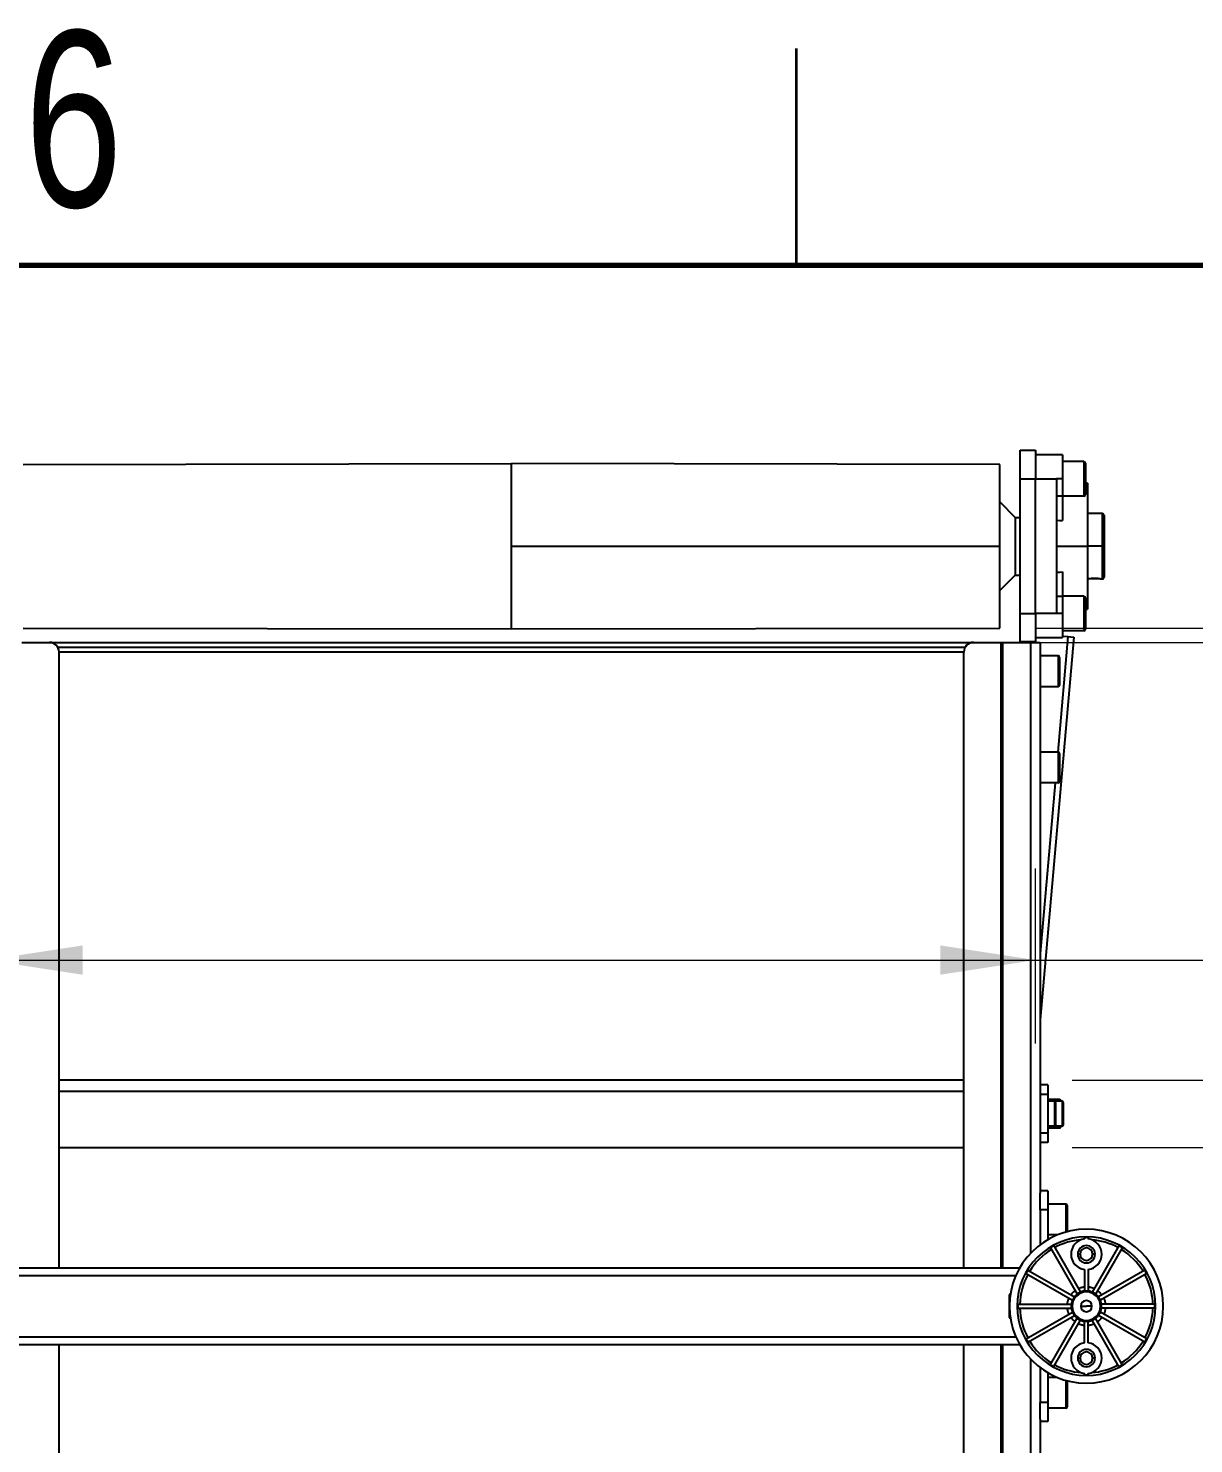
# Model space of a CAD drawing. Header units: millimetres. Extents: x 2 to 418, y 2 to 295.
# Drawn here: x 133.37 to 173.78, y 246.16 to 295.2 of the extents above; entities that cross this region are included whole.
import ezdxf

# ---------------------------------------------------------------- set-up
doc = ezdxf.new("R2010")
doc.units = ezdxf.units.MM
doc.styles.add('SLDTEXTSTYLE0', font='TXT', dxfattribs={"width": 0.75})
doc.dimstyles.new('SLDDIMSTYLE0', dxfattribs={"dimtxt": 3.175, "dimasz": 3.302, "dimexe": 0, "dimexo": 0.0625, "dimgap": 0.79375, "dimtad": 0, "dimtih": 1, "dimtoh": 1, "dimlfac": 15, "dimrnd": 1e-09, "dimzin": 4, "dimdsep": 46, "dimtxsty": 'SLDTEXTSTYLE0', "dimsah": 1, "dimcen": 0.09, "dimadec": 0, "dimazin": 1, "dimtfac": 1, "dimtmove": 0, "dimatfit": 0, "dimfxl": 0, "dimfrac": 2, "dimtolj": 1, "dimtzin": 12, "dimarcsym": 0})
doc.dimstyles.new('SLDDIMSTYLE1', dxfattribs={"dimtxt": 3.175, "dimasz": 3.302, "dimexe": 0, "dimexo": 0.0625, "dimgap": 0.79375, "dimtad": 0, "dimtih": 1, "dimtoh": 1, "dimlfac": 15, "dimrnd": 1e-09, "dimzin": 4, "dimdsep": 46, "dimtxsty": 'SLDTEXTSTYLE0', "dimsah": 1, "dimcen": 0.09, "dimadec": 0, "dimazin": 1, "dimtfac": 1, "dimtofl": 0, "dimtmove": 0, "dimatfit": 3, "dimfxl": 0, "dimfrac": 2, "dimtolj": 1, "dimtzin": 12, "dimarcsym": 0})

# ---------------------------------------------------------------- blocks, each defined once
blk = doc.blocks.new('_D_6')
at = {"color": 7, "linetype": 'Continuous', "lineweight": 0}
for p, q in [((131.955, 260.027), (131.955, 266.092)), ((168.288, 260.027), (168.288, 266.092)), ((131.955, 262.917), (168.288, 262.917)), ((168.288, 262.917), (185.746, 262.917))]:
    blk.add_line(p, q, dxfattribs=at)
at = {"color": 7, "linetype": 'Continuous', "lineweight": 18}
for points in [[(131.955, 262.917), (135.257, 262.409), (135.257, 263.425)], [(168.288, 262.917), (164.986, 263.425), (164.986, 262.409)]]:
    blk.add_solid(points, dxfattribs=at)
at = {"color": 7, "linetype": 'Continuous', "lineweight": 18, "insert": (185.746, 264.49), "char_height": 3.175, "attachment_point": 1, "style": 'SLDTEXTSTYLE0'}
blk.add_mtext('545.00', dxfattribs=at)
blk = doc.blocks.new('_D_7')
at = {"color": 7, "linetype": 'Continuous', "lineweight": 0}
for p, q in [((178.275, 258.757), (178.275, 265.107)), ((169.558, 258.757), (181.45, 258.757)), ((169.558, 256.424), (181.45, 256.424)), ((178.275, 250.022), (178.275, 256.424)), ((184.625, 250.022), (178.275, 250.022))]:
    blk.add_line(p, q, dxfattribs=at)
at = {"color": 7, "linetype": 'Continuous', "lineweight": 18}
for points in [[(178.275, 258.757), (178.783, 262.059), (177.767, 262.059)], [(178.275, 256.424), (177.767, 253.122), (178.783, 253.122)]]:
    blk.add_solid(points, dxfattribs=at)
at = {"color": 7, "linetype": 'Continuous', "lineweight": 18, "insert": (184.625, 251.594), "char_height": 3.175, "attachment_point": 1, "style": 'SLDTEXTSTYLE0'}
blk.add_mtext('35.00', dxfattribs=at)
blk = doc.blocks.new('_D_8')
at = {"color": 7, "linetype": 'Continuous', "lineweight": 0}
for p, q in [((169.558, 256.424), (201.759, 256.424)), ((198.584, 256.424), (198.584, 237.705)), ((198.584, 218.757), (198.584, 232.665)), ((169.558, 218.757), (201.759, 218.757))]:
    blk.add_line(p, q, dxfattribs=at)
at = {"color": 7, "linetype": 'Continuous', "lineweight": 18}
for points in [[(198.584, 256.424), (198.076, 253.122), (199.092, 253.122)], [(198.584, 218.757), (199.092, 222.059), (198.076, 222.059)]]:
    blk.add_solid(points, dxfattribs=at)
at = {"color": 7, "linetype": 'Continuous', "lineweight": 18, "insert": (192.133, 236.757), "char_height": 3.175, "attachment_point": 1, "style": 'SLDTEXTSTYLE0'}
blk.add_mtext('565.00', dxfattribs=at)
blk = doc.blocks.new('_D_17')
at = {"color": 7, "linetype": 'Continuous', "lineweight": 0}
for p, q in [((198.584, 273.924), (198.584, 280.274)), ((169.392, 273.924), (201.759, 273.924)), ((169.558, 258.757), (201.759, 258.757)), ((198.584, 258.757), (198.584, 252.407))]:
    blk.add_line(p, q, dxfattribs=at)
at = {"color": 7, "linetype": 'Continuous', "lineweight": 18}
for points in [[(198.584, 273.924), (199.092, 277.226), (198.076, 277.226)], [(198.584, 258.757), (198.076, 255.455), (199.092, 255.455)]]:
    blk.add_solid(points, dxfattribs=at)
at = {"color": 7, "linetype": 'Continuous', "lineweight": 18, "insert": (192.133, 270.533), "char_height": 3.175, "attachment_point": 1, "style": 'SLDTEXTSTYLE0'}
blk.add_mtext('227.50', dxfattribs=at)
blk = doc.blocks.new('_D_18')
at = {"color": 7, "linetype": 'Continuous', "lineweight": 0}
for p, q in [((182.462, 280.881), (176.112, 280.881)), ((176.112, 280.881), (176.112, 274.424)), ((168.325, 274.424), (179.287, 274.424)), ((167.407, 273.924), (179.287, 273.924)), ((176.112, 273.924), (176.112, 267.574))]:
    blk.add_line(p, q, dxfattribs=at)
at = {"color": 7, "linetype": 'Continuous', "lineweight": 18}
for points in [[(176.112, 274.424), (176.62, 277.726), (175.604, 277.726)], [(176.112, 273.924), (175.604, 270.622), (176.62, 270.622)]]:
    blk.add_solid(points, dxfattribs=at)
at = {"color": 7, "linetype": 'Continuous', "lineweight": 18, "insert": (182.462, 282.453), "char_height": 3.175, "attachment_point": 1, "style": 'SLDTEXTSTYLE0'}
blk.add_mtext('7.50', dxfattribs=at)

msp = doc.modelspace()

# ---------------------------------------------------------------- linework, layer by layer
at = {"color": 7, "linetype": 'Continuous', "lineweight": 35}
msp.add_line((160, 287), (160, 294.5), dxfattribs=at)
at = {"color": 7, "linetype": 'Continuous', "lineweight": 70}
msp.add_line((10, 287), (410, 287), dxfattribs=at)
at = {"color": 7, "linetype": 'Continuous', "lineweight": 25}
for p, q in [((167.75514, 279.59064), (167.75514, 280.59064)), ((167.75514, 280.59064), (168.28848, 280.59064)), ((168.28848, 280.59064), (168.28848, 279.59064)), ((133.18848, 280.09064), (150.12181, 280.12398)), ((167.05514, 280.09064), (150.12181, 280.12398)), ((150.12181, 277.25731), (150.12181, 280.12398)), ((167.05514, 277.25731), (167.05514, 280.09064)), ((169.02181, 280.42398), (168.28848, 280.42398)), ((169.22181, 280.42398), (169.02181, 280.42398)), ((169.22181, 280.42398), (169.22181, 279.59064)), ((169.96181, 280.19064), (169.22181, 280.19064)), ((169.96181, 280.19064), (169.96181, 278.99064)), ((170.02181, 280.13064), (170.02181, 279.05064)), ((167.75514, 279.59064), (168.28848, 279.59064)), ((167.75514, 274.92398), (167.75514, 279.59064)), ((168.28848, 274.92398), (168.28848, 279.59064)), ((168.28848, 279.59064), (169.02181, 279.59064)), ((169.22181, 279.59064), (169.02181, 279.59064)), ((169.02181, 279.59064), (169.02181, 274.92398)), ((169.22181, 279.59064), (169.22181, 279.00139)), ((170.08848, 279.44064), (170.02181, 279.44585)), ((170.08848, 279.44064), (170.08848, 277.25731)), ((167.05514, 278.79064), (167.58848, 278.25731)), ((169.02181, 279.00139), (169.22181, 279.00139)), ((169.22181, 279.00139), (169.22181, 278.14669)), ((169.96181, 278.99064), (169.22181, 278.99064)), ((167.58848, 278.25731), (167.58848, 276.25731)), ((167.58848, 278.25731), (167.75514, 278.25731)), ((170.60181, 278.39064), (170.08848, 278.39064)), ((170.66848, 278.32398), (170.66848, 277.25731)), ((150.12181, 274.39064), (150.12181, 277.25731)), ((150.12181, 277.25731), (167.05514, 277.25731)), ((167.05514, 274.42398), (167.05514, 277.25731)), ((169.02181, 277.25731), (170.08848, 277.25731)), ((170.08848, 277.25731), (170.08848, 275.07398)), ((170.60181, 277.25731), (170.08848, 277.25731)), ((170.60181, 277.25731), (170.66848, 277.25731)), ((170.66848, 277.25731), (170.66848, 276.19064)), ((167.05514, 275.72398), (167.58848, 276.25731)), ((167.58848, 276.25731), (167.75514, 276.25731)), ((169.22181, 276.36793), (169.22181, 275.51323)), ((170.33514, 276.12398), (170.33514, 276.14443)), ((170.08848, 276.12398), (170.13766, 276.12398)), ((170.33514, 276.12398), (170.17604, 276.12398)), ((170.49424, 276.12398), (170.33514, 276.12398)), ((170.53263, 276.12398), (170.60181, 276.12398)), ((169.22181, 275.51323), (169.02181, 275.51323)), ((169.96181, 275.52398), (169.22181, 275.52398)), ((169.22181, 275.51323), (169.22181, 274.92398)), ((169.96181, 275.52398), (169.96181, 274.32398)), ((170.02181, 275.46398), (170.02181, 274.38398)), ((167.75514, 273.95731), (167.75514, 274.92398)), ((167.75514, 274.92398), (168.28848, 274.92398)), ((168.28848, 274.92398), (168.28848, 273.95731)), ((169.02181, 274.92398), (168.28848, 274.92398)), ((169.22181, 274.92398), (169.02181, 274.92398)), ((169.22181, 274.92398), (169.22181, 274.09064)), ((170.02181, 275.06877), (170.08848, 275.07398)), ((133.18848, 274.42398), (150.12181, 274.39064)), ((150.12181, 274.39064), (167.05514, 274.42398)), ((169.96181, 274.32398), (169.22181, 274.32398)), ((133.15053, 273.92398), (134.10662, 273.92398)), ((134.10662, 273.92398), (166.137, 273.92398)), ((134.39091, 273.75731), (165.85271, 273.75731)), ((166.137, 273.92398), (167.09309, 273.92398)), ((167.09309, 273.92398), (167.15097, 273.92398)), ((167.15097, 273.92398), (168.12181, 273.92398)), ((167.75514, 273.95731), (168.28848, 273.95731)), ((167.75514, 273.92398), (167.75514, 273.95731)), ((168.12181, 273.92398), (168.45514, 273.92398)), ((168.28848, 274.09064), (169.02181, 274.09064)), ((168.28848, 273.95731), (168.28848, 273.92398)), ((169.61532, 274.11205), (168.45514, 260.85121)), ((168.45514, 273.92398), (168.45514, 254.83466)), ((169.02181, 274.09064), (169.22181, 274.09064)), ((169.22181, 274.14648), (169.41608, 274.12948)), ((169.41608, 274.12948), (169.61532, 274.11205)), ((134.43489, 252.25731), (134.43489, 273.59064)), ((165.80873, 252.25731), (165.80873, 273.59064)), ((169.07181, 273.45731), (168.45514, 273.45731)), ((169.07181, 273.45731), (169.07181, 272.39064)), ((169.12181, 273.40731), (169.12181, 272.44064)), ((169.07181, 272.39064), (168.45514, 272.39064)), ((169.07181, 270.12398), (168.45514, 270.12398)), ((169.07181, 270.12398), (169.07181, 269.05731)), ((169.12181, 270.07398), (169.12181, 269.10731)), ((169.07181, 269.05731), (168.45514, 269.05731)), ((165.80873, 258.75731), (134.43489, 258.75731)), ((168.72181, 258.59064), (168.45514, 258.59064)), ((168.72181, 258.59064), (168.72181, 258.25731)), ((168.72181, 258.25731), (168.45514, 258.25731)), ((168.72181, 258.25731), (168.72181, 256.92398)), ((168.76051, 258.09101), (168.72181, 258.02398)), ((168.94848, 258.02398), (168.72181, 258.02398)), ((168.73977, 258.02398), (168.76051, 258.09101)), ((169.13644, 258.09101), (168.76051, 258.09101)), ((168.94848, 258.02398), (168.94848, 257.15731)), ((169.21514, 258.02398), (168.94848, 258.02398)), ((168.98848, 257.98398), (168.98848, 257.19731)), ((169.17514, 258.02398), (169.13644, 258.09101)), ((169.15718, 258.02398), (169.13644, 258.09101)), ((169.21514, 258.02398), (169.21514, 257.15731)), ((169.25514, 257.98398), (169.25514, 257.19731)), ((168.72181, 257.15731), (168.76051, 257.09027)), ((168.94848, 257.15731), (168.72181, 257.15731)), ((168.76051, 257.09027), (168.73977, 257.15731)), ((169.13644, 257.09027), (168.76051, 257.09027)), ((169.21514, 257.15731), (168.94848, 257.15731)), ((169.13644, 257.09027), (169.17514, 257.15731)), ((169.13644, 257.09027), (169.15718, 257.15731)), ((168.72181, 256.92398), (168.45514, 256.92398)), ((168.72181, 256.59064), (168.45514, 256.59064)), ((168.72181, 256.92398), (168.72181, 256.59064)), ((134.43489, 256.42398), (165.80873, 256.42398)), ((168.72181, 254.92398), (168.45514, 254.92398)), ((168.45514, 254.25731), (168.45514, 254.83466)), ((168.72181, 254.92398), (168.72181, 254.25731)), ((168.72181, 254.25731), (168.45514, 254.25731)), ((168.45514, 254.25731), (168.45514, 253.05731)), ((169.33848, 254.45731), (168.72181, 254.45731)), ((168.72181, 254.25731), (168.72181, 253.23338)), ((169.38848, 254.40731), (169.38848, 253.50597)), ((169.0419, 253.39064), (168.72181, 253.39064)), ((169.98848, 253.30002), (169.98848, 253.25313)), ((170.12181, 253.30002), (170.12181, 253.25313)), ((168.80939, 252.94836), (169.73703, 251.34163)), ((168.92486, 253.01502), (169.8525, 251.40829)), ((169.75514, 252.72398), (169.83848, 252.72398)), ((171.18543, 253.01502), (170.25778, 251.40829)), ((170.35514, 252.72398), (170.27181, 252.72398)), ((171.3009, 252.94836), (170.37325, 251.34163)), ((132.49788, 252.25731), (167.74574, 252.25731)), ((168.03076, 252.16973), (169.63749, 251.24209)), ((169.98848, 252.19483), (169.98848, 251.44473)), ((170.12181, 252.19483), (170.12181, 251.44473)), ((172.07952, 252.16973), (170.47279, 251.24209)), ((167.9641, 252.05426), (169.57083, 251.12662)), ((172.14619, 252.05426), (170.53946, 251.12662)), ((167.38848, 250.53064), (167.38848, 251.31731)), ((167.65514, 250.92398), (167.67817, 250.92398)), ((167.6791, 250.99064), (169.53439, 250.99064)), ((167.6791, 250.85731), (169.53439, 250.85731)), ((167.9641, 249.79369), (169.57083, 250.72134)), ((169.56348, 250.92398), (169.53014, 250.92398)), ((169.86149, 250.92398), (170.05514, 250.92398)), ((170.24879, 250.92398), (170.05514, 250.92398)), ((172.14619, 249.79369), (170.53946, 250.72134)), ((170.54681, 250.92398), (170.58014, 250.92398)), ((172.43118, 250.99064), (170.57589, 250.99064)), ((172.43118, 250.85731), (170.57589, 250.85731)), ((172.45514, 250.92398), (172.43212, 250.92398)), ((168.03076, 249.67822), (169.63749, 250.60587)), ((168.80939, 248.8996), (169.73703, 250.50633)), ((168.92486, 248.83293), (169.8525, 250.43966)), ((169.98848, 249.65313), (169.98848, 250.40323)), ((170.12181, 249.65313), (170.12181, 250.40323)), ((171.18543, 248.83293), (170.25778, 250.43966)), ((171.3009, 248.8996), (170.37325, 250.50633)), ((172.07952, 249.67822), (170.47279, 250.60587)), ((132.49788, 249.59064), (167.74574, 249.59064)), ((134.43489, 105.59064), (134.43489, 249.59064)), ((165.80873, 105.59064), (165.80873, 249.59064)), ((168.45514, 248.79064), (168.45514, 247.59064)), ((169.75514, 249.12398), (169.83848, 249.12398)), ((170.35514, 249.12398), (170.27181, 249.12398)), ((168.72181, 248.61458), (168.72181, 247.59064)), ((169.0419, 248.45731), (168.72181, 248.45731)), ((169.38848, 248.34199), (169.38848, 247.44064)), ((169.98848, 248.54794), (169.98848, 248.59483)), ((170.12181, 248.54794), (170.12181, 248.59483)), ((168.72181, 247.59064), (168.45514, 247.59064)), ((168.45514, 247.01329), (168.45514, 247.59064)), ((168.72181, 247.59064), (168.72181, 246.92398)), ((169.33848, 247.39064), (168.72181, 247.39064)), ((168.45514, 247.01329), (168.45514, 108.16799)), ((168.72181, 246.92398), (168.45514, 246.92398))]:
    msp.add_line(p, q, dxfattribs=at)
at = {"color": 8, "linetype": 'Continuous', "lineweight": 25}
for p, q in [((170.60181, 278.39064), (170.60181, 277.25731)), ((170.60181, 277.25731), (170.60181, 276.12398)), ((167.09309, 273.92398), (167.09309, 252.25731)), ((167.15097, 273.92398), (167.15097, 252.25731)), ((168.12181, 273.92398), (168.12181, 252.76064)), ((169.41608, 274.12948), (169.06564, 270.12398)), ((165.80873, 273.59064), (134.43489, 273.59064)), ((168.97232, 269.05731), (168.45514, 263.14595)), ((165.80873, 258.35731), (134.43489, 258.35731)), ((169.33848, 254.45731), (169.33848, 253.49254)), ((132.63252, 251.99064), (167.6111, 251.99064)), ((132.63252, 249.85731), (167.6111, 249.85731)), ((167.09309, 249.59064), (167.09309, 105.59064)), ((167.15097, 249.59064), (167.15097, 105.59064)), ((168.12181, 249.08731), (168.12181, 106.09397)), ((169.33848, 248.35542), (169.33848, 247.39064))]:
    msp.add_line(p, q, dxfattribs=at)
at = {"color": 7, "linetype": 'Continuous', "lineweight": 25, "flags": 128}
for points in [[(169.02181, 278.15858), (169.13387, 278.15192), (169.22181, 278.14669)], [(169.02181, 276.35604), (169.13393, 276.3627), (169.22181, 276.36793)]]:
    msp.add_lwpolyline(points, dxfattribs=at)
at = {"color": 7, "linetype": 'Continuous', "lineweight": 25}
for centre, radius, start, end in [((169.96181, 280.13064), 0.06, 0, 90), ((169.96181, 279.05064), 0.06, 270, 0), ((170.60181, 278.32398), 0.06667, 0, 90), ((170.60181, 276.19064), 0.06667, 270, 0), ((169.96181, 275.46398), 0.06, 0, 90), ((169.96181, 274.38398), 0.06, 270, 0), ((134.10407, 273.59316), 0.33083, 359.564808, 89.558095), ((166.13955, 273.59316), 0.33083, 90.441905, 180.435192), ((169.07181, 273.40731), 0.05, 0, 90), ((169.07181, 272.44064), 0.05, 270, 0), ((169.07181, 270.07398), 0.05, 0, 90), ((169.07181, 269.10731), 0.05, 270, 0), ((168.94848, 257.98398), 0.04, 0, 90), ((169.21514, 257.98398), 0.04, 0, 90), ((168.94848, 257.19731), 0.04, 270, 0), ((169.21514, 257.19731), 0.04, 270, 0), ((169.33848, 254.40731), 0.05, 0, 90), ((170.05514, 250.92398), 2.66667, 0, 180), ((170.05514, 250.92398), 2.4, 0, 180), ((170.05514, 250.92398), 2.30847, 94.525162, 118.345114), ((170.05514, 252.72398), 0.53333, 97.180756, 262.819244), ((170.05514, 250.92398), 2.37698, 88.392824, 91.607176), ((170.05514, 252.72398), 0.53333, 277.180756, 82.819244), ((170.05514, 250.92398), 2.30847, 61.654886, 85.474838), ((170.05514, 250.92398), 2.30847, 121.654886, 148.345114), ((170.05514, 250.92398), 2.37698, 118.392824, 121.607176), ((170.05514, 252.72398), 0.3, 0, 180), ((170.05514, 252.72398), 0.3, 180, 0), ((170.05514, 252.72398), 0.21667, 0, 180), ((170.05514, 252.72398), 0.21667, 180, 0), ((170.05514, 250.92398), 2.37698, 58.392824, 61.607176), ((170.05514, 250.92398), 2.30847, 31.654886, 58.345114), ((170.05514, 250.92398), 2.37698, 148.392824, 151.607176), ((170.05514, 250.92398), 2.37698, 28.392824, 31.607176), ((170.05514, 250.92398), 2.30847, 151.654886, 178.345114), ((170.05514, 250.92398), 2.30847, 1.654886, 28.345114), ((167.42848, 251.31731), 0.04, 96.603342, 180), ((170.05514, 250.92398), 0.525, 0, 180), ((170.05514, 250.92398), 0.49167, 0, 180), ((170.05514, 250.92398), 0.19365, 0, 180), ((170.05514, 250.92398), 2.66667, 180, 0), ((170.05514, 250.92398), 2.4, 180, 0), ((170.05514, 250.92398), 2.37698, 178.392824, 180), ((170.05514, 250.92398), 2.37698, 180, 181.607176), ((170.05514, 250.92398), 2.30847, 181.654886, 208.345114), ((170.05514, 250.92398), 0.525, 180, 0), ((170.05514, 250.92398), 0.49167, 180, 0), ((170.05514, 250.92398), 0.19365, 180, 0), ((170.05514, 250.92398), 2.30847, 331.654886, 358.345114), ((170.05514, 250.92398), 2.37698, 0, 1.607176), ((170.05514, 250.92398), 2.37698, 358.392824, 0), ((167.42848, 250.53064), 0.04, 180, 263.396658), ((170.05514, 250.92398), 2.37698, 208.392824, 211.607176), ((170.05514, 250.92398), 2.30847, 211.654886, 238.345114), ((170.05514, 249.12398), 0.53333, 97.180756, 262.819244), ((170.05514, 249.12398), 0.53333, 277.180756, 82.819244), ((170.05514, 250.92398), 2.30847, 301.654886, 328.345114), ((170.05514, 250.92398), 2.37698, 328.392824, 331.607176), ((170.05514, 249.12398), 0.3, 0, 180), ((170.05514, 249.12398), 0.21667, 0, 180), ((170.05514, 250.92398), 2.37698, 238.392824, 241.607176), ((170.05514, 250.92398), 2.30847, 241.654886, 265.474838), ((170.05514, 249.12398), 0.3, 180, 0), ((170.05514, 249.12398), 0.21667, 180, 0), ((170.05514, 250.92398), 2.30847, 274.525162, 298.345114), ((170.05514, 250.92398), 2.37698, 298.392824, 301.607176), ((170.05514, 250.92398), 2.37698, 268.392824, 271.607176), ((169.33848, 247.44064), 0.05, 270, 0)]:
    msp.add_arc(centre, radius, start, end, dxfattribs=at)
for points, knots in [([(170.33514, 276.13915), (170.31134, 276.13876), (170.26375, 276.13798), (170.20074, 276.13257), (170.15662, 276.12719), (170.13521, 276.12399), (170.13711, 276.12427), (170.13766, 276.12435)], [0, 0, 0, 0, 0.23624114, 0.47218961, 0.70053333, 0.91240512, 1, 1, 1, 1]), ([(170.53263, 276.12435), (170.53301, 276.1243), (170.53407, 276.12414), (170.51428, 276.12705), (170.4774, 276.13168), (170.42383, 276.13658), (170.3734, 276.13894), (170.343, 276.13911), (170.33514, 276.13915)], [0, 0, 0, 0, 0.10687303, 0.29455682, 0.48865212, 0.69748784, 0.92181797, 1, 1, 1, 1]), ([(169.39573, 250.99064), (169.39652, 250.99772), (169.39808, 251.01186), (169.40129, 251.03296), (169.40512, 251.05394), (169.40965, 251.0748), (169.416, 251.10012), (169.4248, 251.1297), (169.43665, 251.16328), (169.44605, 251.18506), (169.45075, 251.19595)], [0, 0, 0, 0, 0.10006646, 0.19998376, 0.29985405, 0.39977948, 0.49986194, 0.66677153, 0.83332639, 1, 1, 1, 1]), ([(169.51741, 251.31142), (169.52163, 251.31716), (169.53007, 251.32864), (169.54341, 251.34533), (169.55723, 251.36159), (169.57159, 251.3774), (169.58976, 251.39616), (169.61216, 251.41735), (169.63919, 251.44049), (169.6582, 251.45463), (169.6677, 251.46171)], [0, 0, 0, 0, 0.10018516, 0.20020581, 0.30016482, 0.40016516, 0.50030957, 0.66706596, 0.83346984, 1, 1, 1, 1]), ([(169.98848, 251.58339), (169.9824, 251.58272), (169.97009, 251.58138), (169.9514, 251.57866), (169.93217, 251.57534), (169.91228, 251.57128), (169.89015, 251.56604), (169.8655, 251.55924), (169.83872, 251.55062), (169.81098, 251.54044), (169.79266, 251.53249), (169.78317, 251.52837)], [0, 0, 0, 0, 0.08589843, 0.17406332, 0.26530413, 0.36023595, 0.45930395, 0.58486252, 0.7194781, 0.8546545, 1, 1, 1, 1]), ([(170.32711, 251.52837), (170.32073, 251.53118), (170.30825, 251.53666), (170.28966, 251.54396), (170.26845, 251.55164), (170.24478, 251.55924), (170.21577, 251.56725), (170.18518, 251.57413), (170.15298, 251.57981), (170.13202, 251.58221), (170.12181, 251.58339)], [0, 0, 0, 0, 0.0980336, 0.19153208, 0.28054045, 0.4151445, 0.54071915, 0.70349542, 0.85563191, 1, 1, 1, 1]), ([(170.44258, 251.46171), (170.44831, 251.4575), (170.45977, 251.44908), (170.47643, 251.43576), (170.49268, 251.42196), (170.50848, 251.40761), (170.52724, 251.38945), (170.54845, 251.36704), (170.57162, 251.33998), (170.58578, 251.32094), (170.59287, 251.31142)], [0, 0, 0, 0, 0.09996275, 0.1998136, 0.29965597, 0.39959332, 0.49972881, 0.66653015, 0.83312837, 1, 1, 1, 1]), ([(170.65954, 251.19595), (170.6624, 251.18943), (170.66812, 251.1764), (170.67589, 251.15652), (170.68307, 251.13642), (170.68958, 251.11607), (170.69675, 251.09096), (170.70391, 251.06096), (170.71043, 251.02597), (170.71318, 251.00243), (170.71455, 250.99064)], [0, 0, 0, 0, 0.10004757, 0.19998683, 0.29991988, 0.39994902, 0.50017643, 0.66686737, 0.83331762, 1, 1, 1, 1]), ([(169.45075, 250.65201), (169.44788, 250.65853), (169.44217, 250.67156), (169.43439, 250.69144), (169.42722, 250.71153), (169.42071, 250.73188), (169.41354, 250.75699), (169.40638, 250.78699), (169.39986, 250.82198), (169.39711, 250.84553), (169.39573, 250.85731)], [0, 0, 0, 0, 0.10004757, 0.19998683, 0.29991988, 0.39994902, 0.50017643, 0.66686737, 0.83331762, 1, 1, 1, 1]), ([(170.71455, 250.85731), (170.71377, 250.85023), (170.71221, 250.83609), (170.709, 250.81499), (170.70517, 250.79401), (170.70064, 250.77316), (170.69429, 250.74783), (170.68549, 250.71825), (170.67364, 250.68467), (170.66424, 250.6629), (170.65954, 250.65201)], [0, 0, 0, 0, 0.10006646, 0.19998376, 0.29985405, 0.39977948, 0.49986194, 0.66677153, 0.83332639, 1, 1, 1, 1]), ([(169.6677, 250.38625), (169.66197, 250.39046), (169.65051, 250.39887), (169.63386, 250.41219), (169.61761, 250.426), (169.60181, 250.44035), (169.58305, 250.4585), (169.56184, 250.48091), (169.53867, 250.50797), (169.5245, 250.52701), (169.51741, 250.53654)], [0, 0, 0, 0, 0.09996275, 0.1998136, 0.29965597, 0.39959332, 0.49972881, 0.66653015, 0.83312837, 1, 1, 1, 1]), ([(169.78317, 250.31958), (169.78956, 250.31677), (169.80204, 250.3113), (169.82062, 250.30399), (169.84184, 250.29631), (169.8655, 250.28872), (169.89452, 250.28071), (169.92511, 250.27382), (169.95731, 250.26815), (169.97827, 250.26574), (169.98848, 250.26457)], [0, 0, 0, 0, 0.0980336, 0.19153208, 0.28054045, 0.4151445, 0.54071915, 0.70349542, 0.85563191, 1, 1, 1, 1]), ([(170.12181, 250.26457), (170.12789, 250.26523), (170.1402, 250.26658), (170.15888, 250.26929), (170.17812, 250.27261), (170.19801, 250.27668), (170.22014, 250.28192), (170.24479, 250.28871), (170.27157, 250.29733), (170.29931, 250.30752), (170.31762, 250.31546), (170.32711, 250.31958)], [0, 0, 0, 0, 0.08589843, 0.17406332, 0.26530413, 0.36023595, 0.45930395, 0.58486252, 0.7194781, 0.8546545, 1, 1, 1, 1]), ([(170.59287, 250.53654), (170.58865, 250.53079), (170.58022, 250.51931), (170.56688, 250.50263), (170.55305, 250.48636), (170.53869, 250.47056), (170.52053, 250.4518), (170.49813, 250.4306), (170.4711, 250.40747), (170.45209, 250.39332), (170.44258, 250.38625)], [0, 0, 0, 0, 0.10018516, 0.20020581, 0.30016482, 0.40016516, 0.50030957, 0.66706596, 0.83346984, 1, 1, 1, 1])]:
    msp.add_open_spline(points, degree=3, knots=knots, dxfattribs=at)

# ---------------------------------------------------------------- texts
at = {"color": 7, "linetype": 'Continuous', "lineweight": 0, "insert": (134.93862, 295.11369), "char_height": 6.096, "attachment_point": 2, "style": 'SLDTEXTSTYLE0'}
msp.add_mtext('6', dxfattribs=at)

# ---------------------------------------------------------------- dimensions: what is measured, and where the dimension line sits
at = {"color": 7, "linetype": 'Continuous', "lineweight": 18}
for base, p1, p2, dimstyle, picture, middle in [((176.11226, 274.42398), (166.137, 273.92398), (167.05514, 274.42398), 'SLDDIMSTYLE0', '_D_18', (176.11226, 280.88052)), ((198.58441, 258.75731), (168.12181, 273.92398), (168.28848, 258.75731), 'SLDDIMSTYLE0', '_D_17', (198.58441, 268.9604)), ((178.27476, 256.42398), (168.28848, 258.75731), (168.28848, 256.42398), 'SLDDIMSTYLE0', '_D_7', (178.27476, 250.02177)), ((198.58441, 218.75731), (168.28848, 256.42398), (168.28848, 218.75731), 'SLDDIMSTYLE1', '_D_8', (198.58441, 235.18476))]:
    dim = msp.add_linear_dim(base=base, p1=p1, p2=p2, angle=90, dimstyle=dimstyle, dxfattribs=at)
    dim.commit()
    dim.dimension.update_dxf_attribs({"geometry": picture, "text_midpoint": middle, "dimtype": 160})
dim = msp.add_linear_dim(base=(131.95514, 262.91723), p1=(168.28848, 258.75731), p2=(131.95514, 258.75731), dimstyle='SLDDIMSTYLE1', dxfattribs=at)
dim.commit()
dim.dimension.update_dxf_attribs({"geometry": '_D_6', "text_midpoint": (192.19722, 262.91723), "dimtype": 160})

doc.saveas('drawing.dxf')
